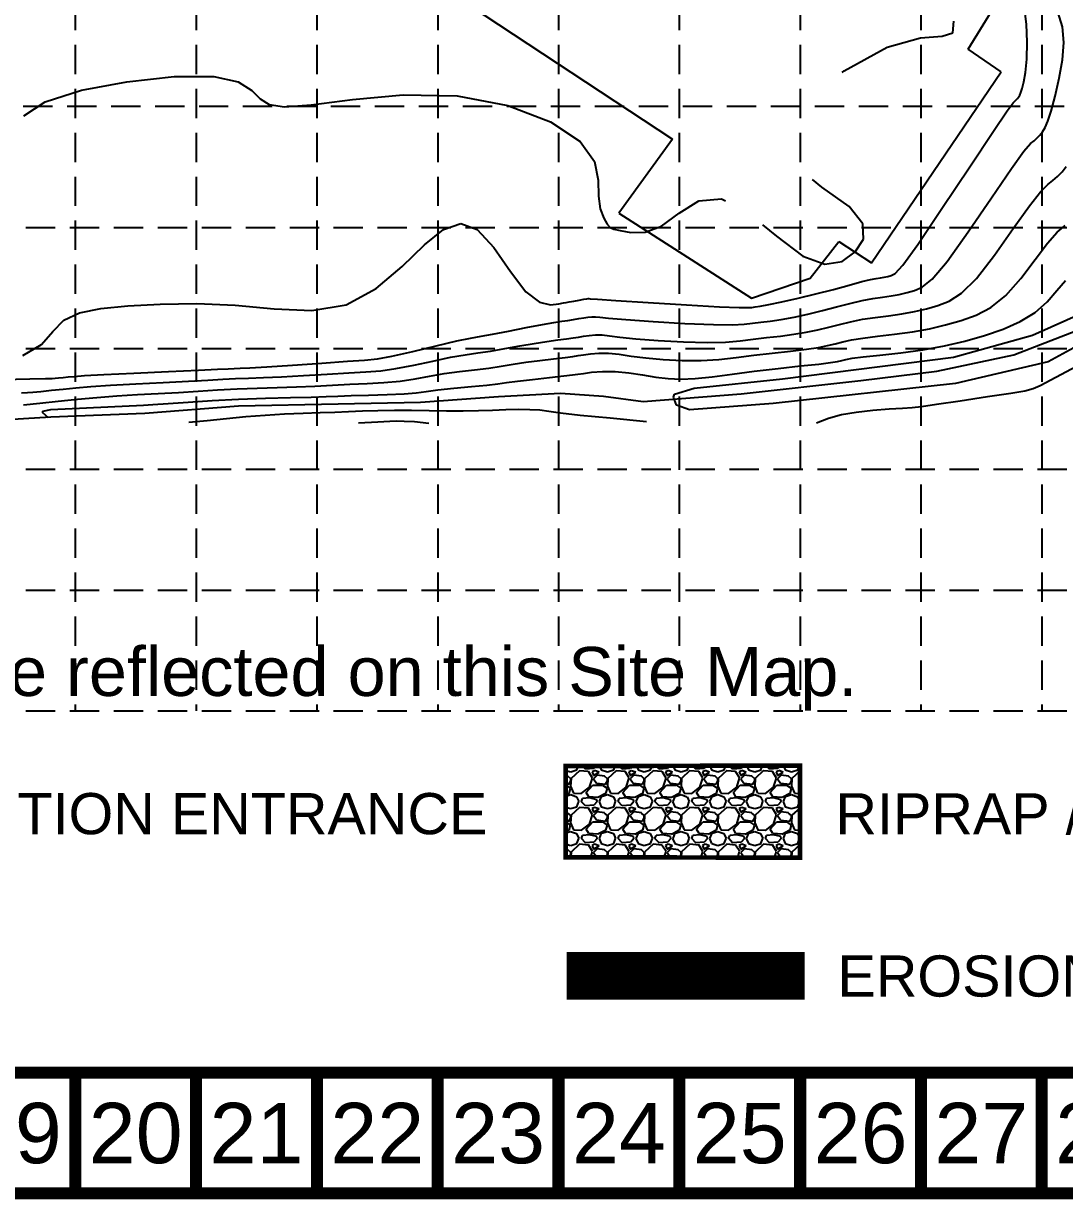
# Model space of a CAD drawing. Extents: x 3769 to 7071, y 3587 to 5652.
# Drawn here: x 4780 to 5224, y 3587 to 4089 of the extents above; entities that cross this region are included whole.
import ezdxf
from ezdxf.enums import TextEntityAlignment as Align

# ---------------------------------------------------------------- set-up
doc = ezdxf.new("R2010")
doc.units = 0
doc.header["$LTSCALE"] = 100
doc.header["$MEASUREMENT"] = 0
doc.linetypes.add('ACAD_ISO02W100', pattern=[15, 12, -3])
doc.linetypes.add('HIDDEN', pattern=[0.375, 0.25, -0.125])
for name, color, linetype in [('BASE', 7, 'CONTINUOUS'), ('EC', 43, 'CONTINUOUS'), ('GRID', 254, 'HIDDEN'), ('LEGEND', 7, 'CONTINUOUS'), ('P-PARKLT', 7, 'CONTINUOUS'), ('PC', 43, 'CONTINUOUS')]:
    doc.layers.add(name, color=color, linetype=linetype)
doc.styles.add("L200'", font='ARIAL.TTF', dxfattribs={"height": 0.001969})
doc.styles.get("Standard").update_dxf_attribs({"font": 'ARIAL.TTF'})

msp = doc.modelspace()

# ---------------------------------------------------------------- hatches: boundary and pattern name
at = {"layer": 'LEGEND', "linetype": 'ACAD_ISO02W100'}
h = msp.add_hatch(dxfattribs=at)
h.set_pattern_fill('GRAVEL', color=240, scale=15.693183, style=0)
h.set_pattern_definition([(228.0128, (3894.399, 2940.6399), (-125.5454363, -141.2386681), [2.1113, -209.01889]), (184.9697, (3892.98656, 2939.0706), (188.3182125, 15.69304658), [3.62305, -358.68221]), (132.5104, (3889.3771, 2938.7567), (156.93168434, -172.6251491), [2.55466, -252.91184]), (267.2737, (3883.2568, 2934.8334), (15.6931205, 313.86366463), [3.2993, -326.63097]), (292.8337, (3883.09986, 2931.5379), (-78.46607045, 188.3181397), [3.23523, -320.28803]), (357.2737, (3884.3553, 2928.55616), (-313.86366463, 15.6931205), [3.2993, -326.63097]), (37.6942, (3887.6509, 2928.39923), (-204.01149428, -156.93167943), [4.36316, -431.95249]), (72.2553, (3891.1034, 2931.0671), (109.8524499, 345.24996686), [4.11927, -407.80809]), (121.4296, (3892.3588, 2934.9904), (-125.54559322, 204.0113011), [3.31048, -327.73758]), (175.2364, (3890.6326, 2937.8151), (172.6250279, -15.6930501), [3.77942, -185.19153]), (222.3974, (3886.8662, 2938.129), (-188.31831136, -172.62488874), [4.88761, -483.8738]), (138.8141, (3898.793, 2934.6765), (-109.8523272, 94.1590558), [1.6682, -165.15261]), (171.4692, (3897.5376, 2935.775), (204.0113521, -31.38649013), [3.17374, -314.20124]), (225, (3894.399, 2936.246), (-2e-15, -15.69319), [2.21935, -19.97416]), (203.1986, (3893.3004, 2938.129), (78.4659108, 31.3863868), [1.19516, -118.32056]), (291.8014, (3892.202, 2937.6582), (-15.6931816, 47.079553), [1.6902, -82.82018]), (30.9638, (3892.8296, 2936.089), (47.079518, 31.386405), [2.7452, -88.761]), (161.5651, (3895.1836, 2937.5013), (31.386373, -15.693158), [1.98505, -47.64116]), (16.3895, (3883.0999, 2937.6582), (156.9318645, 47.0794346), [2.78083, -275.30308]), (70.3462, (3885.7677, 2938.4429), (-62.7726574, -172.6250465), [2.33296, -230.96298]), (293.1986, (3895.1836, 2940.64), (-31.3863868, 78.4659108), [2.3903, -117.12541]), (343.6105, (3896.1252, 2938.4429), (-156.9318645, 47.0794346), [2.78083, -275.30308]), (339.444, (3883.0999, 2927.9284), (-78.465944, 31.3863032), [2.68165, -131.40097]), (294.7751, (3885.6108, 2926.9868), (-78.4657924, 172.6250667), [2.24692, -222.44527]), (66.8014, (3895.3405, 2924.9467), (31.3863868, 78.4659108), [2.3903, -117.12541]), (17.354, (3896.2821, 2927.1438), (-204.0114107, -62.7726457), [2.63066, -260.43503]), (69.444, (3887.6509, 2924.9467), (-31.3863032, -78.465944), [1.34083, -132.7418]), (101.3099, (3894.399, 2924.9467), (-15.693146, 62.772744), [0.8002, -79.21964]), (165.9638, (3894.242, 2925.7314), (47.079558, -15.693153), [3.23523, -61.46941]), (186.009, (3891.1034, 2926.51605), (156.9318261, 15.6931723), [2.99818, -296.81965]), (303.6901, (3892.8296, 2934.6765), (-15.693204, 31.386359), [2.2633, -54.31927]), (353.1572, (3894.0851, 2932.7933), (266.78410104, -31.3864915), [3.95145, -391.19281]), (60.9454, (3898.0084, 2932.3225), (-62.7727324, -109.852287), [1.6157, -159.9555]), (90, (3898.793, 2933.735), (-15.69318, 15.69318), [0.94159, -14.7516]), (120.2564, (3890.7895, 2926.9868), (62.7726518, -109.8523195), [2.18016, -215.8365]), (48.0128, (3889.691, 2928.87), (125.5454363, 141.23866805), [4.2226, -206.90759]), (0, (3892.516, 2932.009), (15.69318, 15.69318), [4.08023, -11.61296]), (325.3048, (3896.596, 2932.0087), (-156.9317399, 109.8524161), [2.48131, -245.6497]), (254.0546, (3898.636, 2930.5963), (-15.6931813, -62.772734), [2.28496, -111.96314]), (207.646, (3898.0084, 2928.3992), (-298.1704112, -156.93195104), [3.7203, -368.31075]), (175.4261, (3894.7128, 2926.673), (-204.01138776, 15.69310141), [3.93583, -389.6472])])
h.paths.add_polyline_path([(5011.02, 3733.19), (5110.89, 3733.01), (5110.89, 3772.24), (5011.02, 3772.09)])

# ---------------------------------------------------------------- linework, layer by layer
at = {"layer": 'BASE', "const_width": 5.15}
for points in [[(3771.93, 3589.72), (7067.93, 3589.72), (7067.93, 5649.72), (3771.93, 5649.72)], [(3823.43, 3641.22), (7016.43, 3641.22), (7016.43, 5598.22), (3823.43, 5598.22)]]:
    msp.add_lwpolyline(points, close=True, dxfattribs=at)
for points in [[(4801.93, 3589.72), (4801.93, 3641.22)], [(4853.43, 3589.72), (4853.43, 3641.22)], [(4904.93, 3589.72), (4904.93, 3641.22)], [(4956.43, 3589.72), (4956.43, 3641.22)], [(5007.93, 3589.72), (5007.93, 3641.22)], [(5059.43, 3589.72), (5059.43, 3641.22)], [(5110.93, 3589.72), (5110.93, 3641.22)], [(5162.43, 3589.72), (5162.43, 3641.22)], [(5213.93, 3589.72), (5213.93, 3641.22)]]:
    msp.add_lwpolyline(points, dxfattribs=at)
at = {"layer": 'EC', "color": 44}
for p, q in [((5207.41, 4088.18, 712), (5206.52, 4094.91, 712)), ((5176.02, 4084.55, 714), (5176.45, 4089.5, 714)), ((5207.73, 4080.52, 712), (5207.41, 4088.18, 712)), ((5148.03, 4078.43, 714), (5162.21, 4082.46, 714)), ((5162.21, 4082.46, 714), (5171.44, 4083.18, 714)), ((5171.44, 4083.18, 714), (5176.02, 4084.55, 714)), ((5129.73, 4068.36, 714), (5148.03, 4078.43, 714)), ((5207.58, 4073.32, 712), (5207.73, 4080.52, 712)), ((5207.06, 4067.7, 712), (5207.58, 4073.32, 712)), ((5128.84, 4067.63, 714), (5129.73, 4068.36, 714)), ((5206.35, 4063.65, 712), (5207.06, 4067.7, 712)), ((4804.57, 4060.05, 714), (4823.98, 4063.71, 714)), ((4823.98, 4063.71, 714), (4844.13, 4065.87, 714)), ((4844.13, 4065.87, 714), (4860.94, 4065.93, 714)), ((4860.94, 4065.93, 714), (4871.44, 4063.63, 714)), ((4871.44, 4063.63, 714), (4877.15, 4059.99, 714)), ((5205.62, 4060.86, 712), (5206.35, 4063.65, 712)), ((4789.13, 4055.1, 714), (4804.57, 4060.05, 714)), ((4877.15, 4059.99, 714), (4880.68, 4056.37, 714)), ((4880.68, 4056.37, 714), (4884.6, 4053.94, 714)), ((4920.08, 4056.06, 714), (4941.77, 4058.05, 714)), ((4941.77, 4058.05, 714), (4964.77, 4057.74, 714)), ((4964.77, 4057.74, 714), (4986.36, 4053.63, 714)), ((5203.07, 4056, 712), (5203.58, 4056.53, 712)), ((5203.58, 4056.53, 712), (5204.06, 4057.14, 712)), ((5204.06, 4057.14, 712), (5204.52, 4057.9, 712)), ((5204.52, 4057.9, 712), (5205.02, 4059.04, 712)), ((5205.02, 4059.04, 712), (5205.62, 4060.86, 712)), ((4779.95, 4049.19, 714), (4789.13, 4055.1, 714)), ((4884.6, 4053.94, 714), (4891.16, 4053.04, 714)), ((4891.16, 4053.04, 714), (4902.53, 4053.82, 714)), ((4902.53, 4053.82, 714), (4920.08, 4056.06, 714)), ((4986.36, 4053.63, 714), (5004.47, 4046.61, 714)), ((5193.33, 4042.66, 712), (5199.21, 4051.3, 712)), ((5199.21, 4051.3, 712), (5201.72, 4054.71, 712)), ((5201.72, 4054.71, 712), (5202.55, 4055.54, 712)), ((5202.55, 4055.54, 712), (5203.07, 4056, 712)), ((5004.47, 4046.61, 714), (5017.13, 4038.19, 714)), ((5183.24, 4027.45, 712), (5193.33, 4042.66, 712)), ((5017.13, 4038.19, 714), (5023.24, 4029.69, 714)), ((5023.24, 4029.69, 714), (5024.87, 4021.75, 714)), ((5222.57, 4025.28, 708), (5224.38, 4027.59, 708)), ((5024.87, 4021.75, 714), (5024.92, 4014.88, 714)), ((5120.19, 4018.72, 714), (5116.17, 4022.04, 714)), ((5216.5, 4019.86, 708), (5218.69, 4021.58, 708)), ((5218.69, 4021.58, 708), (5220.67, 4023.29, 708)), ((5220.67, 4023.29, 708), (5222.57, 4025.28, 708)), ((5131.89, 4010.55, 714), (5120.19, 4018.72, 714)), ((5213.44, 4016.8, 708), (5216.5, 4019.86, 708)), ((5024.92, 4014.88, 714), (5025.71, 4009.47, 714)), ((5059.3, 4007.68, 714), (5067.68, 4012.94, 714)), ((5067.68, 4012.94, 714), (5077.45, 4013.8, 714)), ((5077.45, 4013.8, 714), (5079.18, 4012.86, 714)), ((5025.71, 4009.47, 714), (5027.19, 4005.52, 714)), ((5051.79, 4002.16, 714), (5059.3, 4007.68, 714)), ((5137.67, 4003.18, 714), (5131.89, 4010.55, 714)), ((4958.94, 4000.75, 712), (4966.26, 4003.28, 712)), ((4966.26, 4003.28, 712), (4973.29, 4000.76, 712)), ((5027.19, 4005.52, 714), (5028.73, 4002.94, 714)), ((5028.73, 4002.94, 714), (5029.95, 4001.55, 714)), ((5029.95, 4001.55, 714), (5031.48, 4000.85, 714)), ((5044.82, 3999.59, 714), (5051.79, 4002.16, 714)), ((5094.86, 4002.71, 714), (5100.83, 3997.82, 714)), ((5137.88, 3996.63, 714), (5137.67, 4003.18, 714)), ((4950.78, 3994.2, 712), (4958.94, 4000.75, 712)), ((4973.29, 4000.76, 712), (4980.4, 3992.95, 712)), ((5031.48, 4000.85, 714), (5034.2, 4000.23, 714)), ((5034.2, 4000.23, 714), (5038.76, 3999.43, 714)), ((5038.76, 3999.43, 714), (5044.82, 3999.59, 714)), ((5100.83, 3997.82, 714), (5112.07, 3989.32, 714)), ((5134.42, 3991.12, 714), (5137.88, 3996.63, 714)), ((4941.31, 3984.95, 712), (4950.78, 3994.2, 712)), ((4980.4, 3992.95, 712), (4987.4, 3982.82, 712)), ((5128.88, 3987.08, 714), (5134.42, 3991.12, 714)), ((5112.07, 3989.32, 714), (5121.46, 3985.92, 714)), ((5121.46, 3985.92, 714), (5128.88, 3987.08, 714)), ((4930.26, 3975.49, 712), (4941.31, 3984.95, 712)), ((5125.08, 3975.17, 712), (5131.78, 3977.01, 712)), ((5131.78, 3977.01, 712), (5137.18, 3978.46, 712)), ((4803.72, 3965.23, 712), (4812.79, 3967.05, 712)), ((4812.79, 3967.05, 712), (4824.32, 3968.12, 712)), ((4824.32, 3968.12, 712), (4838.17, 3968.89, 712)), ((4792.41, 3957.14, 712), (4797.08, 3962.02, 712)), ((4797.08, 3962.02, 712), (4803.72, 3965.23, 712)), ((4787.47, 3951.64, 712), (4792.41, 3957.14, 712)), ((4779.54, 3946.93, 712), (4787.47, 3951.64, 712))]:
    msp.add_line(p, q, dxfattribs=at)
at = {"layer": 'EC'}
for p, q in [((5171.38, 4009.59, 712), (5183.24, 4027.45, 712)), ((5208.69, 4010.82, 708), (5213.44, 4016.8, 708)), ((5161.03, 3994.31, 712), (5171.38, 4009.59, 712)), ((5201.79, 4001.07, 708), (5208.69, 4010.82, 708)), ((5220.56, 3999.55, 706), (5223.89, 4002.43, 706)), ((5154.64, 3985.54, 712), (5161.03, 3994.31, 712)), ((4987.4, 3982.82, 712), (4993.98, 3974.12, 712)), ((5148.3, 3980.68, 712), (5149.75, 3981.1, 712)), ((5149.75, 3981.1, 712), (5151.42, 3982, 712)), ((5151.42, 3982, 712), (5154.64, 3985.54, 712)), ((5137.18, 3978.46, 712), (5140.92, 3979.32, 712)), ((5140.92, 3979.32, 712), (5143.39, 3979.76, 712)), ((5143.39, 3979.76, 712), (5145.18, 3980.03, 712)), ((5145.18, 3980.03, 712), (5146.78, 3980.32, 712)), ((5146.78, 3980.32, 712), (5148.3, 3980.68, 712)), ((4917.41, 3968.59, 712), (4930.26, 3975.49, 712)), ((4993.98, 3974.12, 712), (4999.81, 3969.68, 712)), ((5016.8, 3970.59, 712), (5018.77, 3970.94, 712)), ((5018.77, 3970.94, 712), (5019.96, 3971.15, 712)), ((5019.96, 3971.15, 712), (5020.54, 3971.23, 712)), ((5020.54, 3971.23, 712), (5020.81, 3971.24, 712)), ((5020.81, 3971.24, 712), (5021.44, 3971.19, 712)), ((5021.44, 3971.19, 712), (5024.48, 3970.98, 712)), ((5024.48, 3970.98, 712), (5032.3, 3970.47, 712)), ((5103.13, 3969.85, 712), (5110.09, 3971.39, 712)), ((5110.09, 3971.39, 712), (5117.65, 3973.21, 712)), ((5117.65, 3973.21, 712), (5125.08, 3975.17, 712)), ((4838.17, 3968.89, 712), (4853.71, 3969.14, 712)), ((4853.71, 3969.14, 712), (4870.15, 3968.46, 712)), ((4870.15, 3968.46, 712), (4886.73, 3966.88, 712)), ((4886.73, 3966.88, 712), (4902.72, 3966.18, 712)), ((4902.72, 3966.18, 712), (4917.41, 3968.59, 712)), ((4999.81, 3969.68, 712), (5004.58, 3968.59, 712)), ((5004.58, 3968.59, 712), (5008.02, 3968.99, 712)), ((5008.02, 3968.99, 712), (5010.02, 3969.39, 712)), ((5010.02, 3969.39, 712), (5011.24, 3969.61, 712)), ((5011.24, 3969.61, 712), (5012.54, 3969.84, 712)), ((5012.54, 3969.84, 712), (5014.52, 3970.19, 712)), ((5014.52, 3970.19, 712), (5016.8, 3970.59, 712)), ((5032.3, 3970.47, 712), (5046.13, 3969.59, 712)), ((5046.13, 3969.59, 712), (5062.44, 3968.59, 712)), ((5062.44, 3968.59, 712), (5076.55, 3967.79, 712)), ((5076.55, 3967.79, 712), (5084.92, 3967.42, 712)), ((5084.92, 3967.42, 712), (5088.73, 3967.38, 712)), ((5088.73, 3967.38, 712), (5090.3, 3967.51, 712)), ((5090.3, 3967.51, 712), (5091.71, 3967.69, 712)), ((5091.71, 3967.69, 712), (5093.9, 3968.03, 712)), ((5093.9, 3968.03, 712), (5097.56, 3968.71, 712)), ((5097.56, 3968.71, 712), (5103.13, 3969.85, 712)), ((5132.44, 3961.4, 708), (5137.46, 3962.42, 708)), ((5023.63, 3955.73, 708), (5026.47, 3955.73, 708))]:
    msp.add_line(p, q, dxfattribs=at)
at = {"layer": 'EC', "color": 5}
for p, q in [((5193.78, 3989.75, 708), (5201.79, 4001.07, 708)), ((5216.37, 3994.89, 706), (5220.56, 3999.55, 706)), ((5211.06, 3987.88, 706), (5216.37, 3994.89, 706)), ((5186.06, 3979.82, 708), (5193.78, 3989.75, 708)), ((5204.97, 3979.84, 706), (5211.06, 3987.88, 706)), ((5179.72, 3973.51, 708), (5186.06, 3979.82, 708)), ((5198.58, 3972.58, 706), (5204.97, 3979.84, 706)), ((5220.33, 3974.69, 704), (5224.04, 3978.97, 704)), ((5174.45, 3970.13, 708), (5179.72, 3973.51, 708)), ((5192.25, 3967.49, 706), (5198.58, 3972.58, 706)), ((5216.17, 3969.92, 704), (5220.33, 3974.69, 704)), ((5159.62, 3965.69, 708), (5164.73, 3966.91, 708)), ((5164.73, 3966.91, 708), (5169.63, 3968.32, 708)), ((5169.63, 3968.32, 708), (5174.45, 3970.13, 708)), ((5185.96, 3964.2, 706), (5192.25, 3967.49, 706)), ((5211.1, 3965.34, 704), (5216.17, 3969.92, 704)), ((5127.74, 3960.23, 708), (5132.44, 3961.4, 708)), ((5137.46, 3962.42, 708), (5142.91, 3963.22, 708)), ((5142.91, 3963.22, 708), (5148.59, 3963.92, 708)), ((5148.59, 3963.92, 708), (5154.23, 3964.7, 708)), ((5154.23, 3964.7, 708), (5159.62, 3965.69, 708)), ((5172.95, 3960.02, 706), (5179.57, 3961.93, 706)), ((5179.57, 3961.93, 706), (5185.96, 3964.2, 706)), ((5197.48, 3958.27, 704), (5204.79, 3961.47, 704)), ((5204.79, 3961.47, 704), (5211.1, 3965.34, 704)), ((5209.99, 3955.61, 702), (5232.62, 3965.8, 702)), ((5249.51, 3962.2, 702), (5216.66, 3944.25, 702)), ((5102.51, 3955.27, 708), (5108.23, 3956.03, 708)), ((5108.23, 3956.03, 708), (5113.52, 3956.91, 708)), ((5113.52, 3956.91, 708), (5118.45, 3957.92, 708)), ((5118.45, 3957.92, 708), (5123.14, 3959.03, 708)), ((5123.14, 3959.03, 708), (5127.74, 3960.23, 708)), ((5143.89, 3955.17, 706), (5151.19, 3956, 706)), ((5151.19, 3956, 706), (5158.76, 3957.04, 706)), ((5158.76, 3957.04, 706), (5166.04, 3958.38, 706)), ((5166.04, 3958.38, 706), (5172.95, 3960.02, 706)), ((5189.51, 3955.54, 704), (5197.48, 3958.27, 704)), ((5202.04, 3947.3, 702.72), (5231.01, 3958.48, 702.72)), ((5202.04, 3947.3, 702.72), (5231.01, 3958.48, 702.72)), ((4985.04, 3949.89, 708), (4991.38, 3951.06, 708)), ((4991.38, 3951.06, 708), (4997.5, 3952.16, 708)), ((4997.5, 3952.16, 708), (5002.96, 3952.99, 708)), ((5002.96, 3952.99, 708), (5007.6, 3953.6, 708)), ((5007.6, 3953.6, 708), (5011.35, 3954.06, 708)), ((5011.35, 3954.06, 708), (5014.2, 3954.45, 708)), ((5014.2, 3954.45, 708), (5016.49, 3954.81, 708)), ((5016.49, 3954.81, 708), (5018.65, 3955.15, 708)), ((5018.65, 3955.15, 708), (5021.01, 3955.49, 708)), ((5021.01, 3955.49, 708), (5023.63, 3955.73, 708)), ((5026.47, 3955.73, 708), (5029.67, 3955.41, 708)), ((5029.67, 3955.41, 708), (5034.12, 3954.83, 708)), ((5034.12, 3954.83, 708), (5040.85, 3954.11, 708)), ((5040.85, 3954.11, 708), (5050.4, 3953.35, 708)), ((5050.4, 3953.35, 708), (5061.24, 3952.74, 708)), ((5061.24, 3952.74, 708), (5071.34, 3952.48, 708)), ((5071.34, 3952.48, 708), (5079.18, 3952.68, 708)), ((5079.18, 3952.68, 708), (5085.33, 3953.22, 708)), ((5085.33, 3953.22, 708), (5090.85, 3953.9, 708)), ((5090.85, 3953.9, 708), (5096.61, 3954.58, 708)), ((5096.61, 3954.58, 708), (5102.51, 3955.27, 708)), ((5118.72, 3950.44, 706), (5122.63, 3951.18, 706)), ((5122.63, 3951.18, 706), (5125.88, 3951.94, 706)), ((5125.88, 3951.94, 706), (5129.07, 3952.76, 706)), ((5129.07, 3952.76, 706), (5132.78, 3953.59, 706)), ((5132.78, 3953.59, 706), (5137.59, 3954.4, 706)), ((5137.59, 3954.4, 706), (5143.89, 3955.17, 706)), ((5163.29, 3949.37, 704), (5172.46, 3951.06, 704)), ((5172.46, 3951.06, 704), (5181.17, 3953.13, 704)), ((5176.37, 3946.28, 702), (5209.99, 3955.61, 702)), ((5181.17, 3953.13, 704), (5189.51, 3955.54, 704)), ((5249.82, 3953.59, 704), (5213.26, 3934.07, 704)), ((4954.34, 3944.63, 708), (4961.85, 3946.22, 708)), ((4961.85, 3946.22, 708), (4968.08, 3947.3, 708)), ((4968.08, 3947.3, 708), (4973.53, 3948.06, 708)), ((4973.53, 3948.06, 708), (4978.99, 3948.84, 708)), ((4978.99, 3948.84, 708), (4985.04, 3949.89, 708)), ((5005.85, 3945.6, 706), (5010.76, 3946.17, 706)), ((5010.76, 3946.17, 706), (5014.05, 3946.58, 706)), ((5014.05, 3946.58, 706), (5016.34, 3946.91, 706)), ((5016.34, 3946.91, 706), (5018.58, 3947.26, 706)), ((5018.58, 3947.26, 706), (5021.54, 3947.67, 706)), ((5021.54, 3947.67, 706), (5025.18, 3947.98, 706)), ((5025.18, 3947.98, 706), (5029.3, 3947.97, 706)), ((5029.3, 3947.97, 706), (5033.79, 3947.52, 706)), ((5033.79, 3947.52, 706), (5038.94, 3946.76, 706)), ((5038.94, 3946.76, 706), (5045.12, 3945.93, 706)), ((5045.12, 3945.93, 706), (5052.53, 3945.23, 706)), ((5076.32, 3945.31, 706), (5083.62, 3946.13, 706)), ((5083.62, 3946.13, 706), (5091.12, 3947.09, 706)), ((5091.12, 3947.09, 706), (5099.06, 3948.02, 706)), ((5099.06, 3948.02, 706), (5106.82, 3948.89, 706)), ((5103.34, 3936.97, 702), (5176.37, 3946.28, 702)), ((5106.82, 3948.89, 706), (5113.57, 3949.69, 706)), ((5113.57, 3949.69, 706), (5118.72, 3950.44, 706)), ((5130.4, 3945.29, 704), (5133.11, 3945.79, 704)), ((5133.11, 3945.79, 704), (5137.73, 3946.38, 704)), ((5137.73, 3946.38, 704), (5144.89, 3947.12, 704)), ((5144.89, 3947.12, 704), (5153.79, 3948.08, 704)), ((5153.79, 3948.08, 704), (5163.29, 3949.37, 704)), ((5169.2, 3940.25, 702.72), (5202.04, 3947.3, 702.72)), ((5169.2, 3940.25, 702.72), (5202.04, 3947.3, 702.72)), ((4932.12, 3940.48, 708), (4938.65, 3941.37, 708)), ((4938.65, 3941.37, 708), (4946.27, 3942.86, 708)), ((4946.27, 3942.86, 708), (4954.34, 3944.63, 708)), ((4965.69, 3940.17, 706), (4972.15, 3940.9, 706)), ((4972.15, 3940.9, 706), (4978.18, 3941.61, 706)), ((4978.18, 3941.61, 706), (4983.52, 3942.39, 706)), ((4983.52, 3942.39, 706), (4988.59, 3943.24, 706)), ((4988.59, 3943.24, 706), (4993.96, 3944.09, 706)), ((4993.96, 3944.09, 706), (4999.94, 3944.89, 706)), ((4999.94, 3944.89, 706), (5005.85, 3945.6, 706)), ((5052.53, 3945.23, 706), (5060.64, 3944.82, 706)), ((5060.64, 3944.82, 706), (5068.74, 3944.82, 706)), ((5068.74, 3944.82, 706), (5076.32, 3945.31, 706)), ((5091.4, 3940.29, 704), (5101.51, 3941.47, 704)), ((5101.51, 3941.47, 704), (5111.12, 3942.51, 704)), ((5111.12, 3942.51, 704), (5118.9, 3943.35, 704)), ((5118.9, 3943.35, 704), (5123.91, 3943.97, 704)), ((5123.91, 3943.97, 704), (5126.81, 3944.44, 704)), ((5126.81, 3944.44, 704), (5128.63, 3944.85, 704)), ((5128.63, 3944.85, 704), (5130.4, 3945.29, 704)), ((5216.66, 3944.25, 702), (5177.09, 3935.02, 702)), ((4839.44, 3935.44, 708), (4850.18, 3935.97, 708)), ((4850.18, 3935.97, 708), (4858.46, 3936.44, 708)), ((4858.46, 3936.44, 708), (4864.81, 3936.82, 708)), ((4864.81, 3936.82, 708), (4870.28, 3937.11, 708)), ((4870.28, 3937.11, 708), (4875.82, 3937.32, 708)), ((4875.82, 3937.32, 708), (4882.14, 3937.54, 708)), ((4882.14, 3937.54, 708), (4889.87, 3937.89, 708)), ((4889.87, 3937.89, 708), (4899.29, 3938.44, 708)), ((4899.29, 3938.44, 708), (4909.31, 3939.07, 708)), ((4909.31, 3939.07, 708), (4918.48, 3939.62, 708)), ((4918.48, 3939.62, 708), (4925.82, 3940.01, 708)), ((4925.82, 3940.01, 708), (4932.12, 3940.48, 708)), ((4933.53, 3935.4, 706), (4940.37, 3936.01, 706)), ((4940.37, 3936.01, 706), (4946.76, 3936.99, 706)), ((4946.76, 3936.99, 706), (4952.93, 3938.16, 706)), ((4952.93, 3938.16, 706), (4959.18, 3939.28, 706)), ((4959.18, 3939.28, 706), (4965.69, 3940.17, 706)), ((4985.81, 3935.42, 704), (4990.42, 3936.03, 704)), ((4990.42, 3936.03, 704), (4996.91, 3936.8, 704)), ((4996.91, 3936.8, 704), (5004.09, 3937.61, 704)), ((5004.09, 3937.61, 704), (5010.16, 3938.28, 704)), ((5010.16, 3938.28, 704), (5013.89, 3938.72, 704)), ((5013.89, 3938.72, 704), (5016.18, 3939.02, 704)), ((5016.18, 3939.02, 704), (5018.52, 3939.36, 704)), ((5018.52, 3939.36, 704), (5022.06, 3939.84, 704)), ((5022.06, 3939.84, 704), (5026.72, 3940.22, 704)), ((5026.72, 3940.22, 704), (5032.13, 3940.21, 704)), ((5032.13, 3940.21, 704), (5037.91, 3939.62, 704)), ((5037.91, 3939.62, 704), (5043.76, 3938.68, 704)), ((5043.76, 3938.68, 704), (5049.39, 3937.75, 704)), ((5049.39, 3937.75, 704), (5054.66, 3937.11, 704)), ((5054.66, 3937.11, 704), (5060.04, 3936.9, 704)), ((5060.04, 3936.9, 704), (5066.14, 3937.17, 704)), ((5065.7, 3932.99, 702), (5103.34, 3936.97, 702)), ((5066.14, 3937.17, 704), (5073.45, 3937.94, 704)), ((5073.45, 3937.94, 704), (5081.92, 3939.05, 704)), ((5081.92, 3939.05, 704), (5091.4, 3940.29, 704)), ((5085.82, 3930.66, 702.72), (5136.79, 3936.38, 702.72)), ((5085.82, 3930.66, 702.72), (5136.79, 3936.38, 702.72)), ((5136.79, 3936.38, 702.72), (5169.2, 3940.25, 702.72)), ((5136.79, 3936.38, 702.72), (5169.2, 3940.25, 702.72)), ((4778.95, 3931.06, 708), (4781.57, 3931.14, 708)), ((4781.57, 3931.14, 708), (4783.89, 3931.32, 708)), ((4783.89, 3931.32, 708), (4787.32, 3931.67, 708)), ((4787.32, 3931.67, 708), (4791.76, 3932.15, 708)), ((4791.76, 3932.15, 708), (4796.77, 3932.68, 708)), ((4796.77, 3932.68, 708), (4802.12, 3933.21, 708)), ((4802.12, 3933.21, 708), (4808.52, 3933.74, 708)), ((4808.52, 3933.74, 708), (4816.89, 3934.29, 708)), ((4816.89, 3934.29, 708), (4827.69, 3934.86, 708)), ((4827.69, 3934.86, 708), (4839.44, 3935.44, 708)), ((4828.46, 3930.28, 706), (4837.24, 3930.76, 706)), ((4837.24, 3930.76, 706), (4845.89, 3931.24, 706)), ((4845.89, 3931.24, 706), (4854.29, 3931.77, 706)), ((4854.29, 3931.77, 706), (4862.58, 3932.3, 706)), ((4862.58, 3932.3, 706), (4870.92, 3932.74, 706)), ((4870.92, 3932.74, 706), (4879.42, 3933.06, 706)), ((4879.42, 3933.06, 706), (4887.93, 3933.3, 706)), ((4887.93, 3933.3, 706), (4896.2, 3933.58, 706)), ((4896.2, 3933.58, 706), (4904.06, 3933.96, 706)), ((4904.06, 3933.96, 706), (4911.61, 3934.38, 706)), ((4911.61, 3934.38, 706), (4919, 3934.75, 706)), ((4919, 3934.75, 706), (4926.35, 3935.05, 706)), ((4926.35, 3935.05, 706), (4933.53, 3935.4, 706)), ((4942.08, 3930.66, 704), (4947.25, 3931.11, 704)), ((4947.25, 3931.11, 704), (4951.53, 3931.68, 704)), ((4951.53, 3931.68, 704), (4956.51, 3932.33, 704)), ((4956.51, 3932.33, 704), (4963.29, 3933.03, 704)), ((4963.29, 3933.03, 704), (4970.77, 3933.74, 704)), ((4970.77, 3933.74, 704), (4977.37, 3934.37, 704)), ((4977.37, 3934.37, 704), (4982.01, 3934.9, 704)), ((4982.01, 3934.9, 704), (4985.81, 3935.42, 704)), ((4982.35, 3929.5, 702.72), (5008.78, 3930.9, 702.72)), ((4982.35, 3929.5, 702.72), (5008.78, 3930.9, 702.72)), ((5008.78, 3930.9, 702.72), (5027.15, 3929.7, 702.72)), ((5008.78, 3930.9, 702.72), (5027.15, 3929.7, 702.72)), ((5057.41, 3930.49, 702), (5065.7, 3932.99, 702)), ((5177.09, 3935.02, 702), (5099.49, 3926.45, 702)), ((5200.7, 3930.83, 704), (5190.74, 3929.32, 704)), ((5206.73, 3931.81, 704), (5200.7, 3930.83, 704)), ((5210.27, 3932.73, 704), (5206.73, 3931.81, 704)), ((5213.26, 3934.07, 704), (5210.27, 3932.73, 704)), ((4779.81, 3925.91, 706), (4786.79, 3926.66, 706)), ((4786.79, 3926.66, 706), (4794.66, 3927.5, 706)), ((4791.52, 3923.89, 704), (4831.01, 3925.82, 704)), ((4794.66, 3927.5, 706), (4802.83, 3928.32, 706)), ((4802.83, 3928.32, 706), (4811.17, 3929.08, 706)), ((4811.17, 3929.08, 706), (4819.72, 3929.74, 706)), ((4819.72, 3929.74, 706), (4828.46, 3930.28, 706)), ((4831.01, 3925.82, 704), (4835.04, 3926.08, 704)), ((4835.04, 3926.08, 704), (4841.59, 3926.51, 704)), ((4841.59, 3926.51, 704), (4850.12, 3927.1, 704)), ((4850.12, 3927.1, 704), (4860.34, 3927.77, 704)), ((4860.34, 3927.77, 704), (4871.56, 3928.37, 704)), ((4871.45, 3925.55, 702.72), (4914.04, 3926.37, 702.72)), ((4871.45, 3925.55, 702.72), (4914.04, 3926.37, 702.72)), ((4871.56, 3928.37, 704), (4883.02, 3928.79, 704)), ((4883.02, 3928.79, 704), (4893.71, 3929.07, 704)), ((4893.71, 3929.07, 704), (4902.52, 3929.27, 704)), ((4902.52, 3929.27, 704), (4908.82, 3929.47, 704)), ((4908.82, 3929.47, 704), (4913.9, 3929.68, 704)), ((4913.9, 3929.68, 704), (4919.52, 3929.88, 704)), ((4914.04, 3926.37, 702.72), (4949.13, 3927.02, 702.72)), ((4914.04, 3926.37, 702.72), (4949.13, 3927.02, 702.72)), ((4919.52, 3929.88, 704), (4926.88, 3930.08, 704)), ((4926.88, 3930.08, 704), (4934.93, 3930.32, 704)), ((4934.93, 3930.32, 704), (4942.08, 3930.66, 704)), ((4949.13, 3927.02, 702.72), (4982.35, 3929.5, 702.72)), ((4949.13, 3927.02, 702.72), (4982.35, 3929.5, 702.72)), ((5027.15, 3929.7, 702.72), (5044.06, 3927.42, 702.72)), ((5027.15, 3929.7, 702.72), (5044.06, 3927.42, 702.72)), ((5044.06, 3927.42, 702.72), (5085.82, 3930.66, 702.72)), ((5044.06, 3927.42, 702.72), (5085.82, 3930.66, 702.72)), ((5056.92, 3929.18, 702), (5057.41, 3930.49, 702)), ((5058.24, 3925.85, 702), (5056.92, 3929.18, 702)), ((5063.7, 3923.77, 702), (5058.24, 3925.85, 702)), ((5099.49, 3926.45, 702), (5063.7, 3923.77, 702)), ((5169, 3926.05, 704), (5162.65, 3925.16, 704)), ((5179.11, 3927.56, 704), (5169, 3926.05, 704)), ((5190.74, 3929.32, 704), (5179.11, 3927.56, 704)), ((4760.68, 3919.03, 702.72), (4791.53, 3920.79, 702.72)), ((4760.68, 3919.03, 702.72), (4791.53, 3920.79, 702.72)), ((4788.09, 3922.55, 704), (4788.1, 3923.25, 704)), ((4790.49, 3920.4, 704), (4788.09, 3922.55, 704)), ((4788.1, 3923.25, 704), (4791.52, 3923.89, 704)), ((4791.53, 3920.79, 702.72), (4831.61, 3922.32, 702.72)), ((4791.53, 3920.79, 702.72), (4831.61, 3922.32, 702.72)), ((4831.61, 3922.32, 702.72), (4871.45, 3925.55, 702.72)), ((4831.61, 3922.32, 702.72), (4871.45, 3925.55, 702.72)), ((4874.61, 3920.8, 704), (4866.35, 3920.01, 704)), ((4882.92, 3921.46, 704), (4874.61, 3920.8, 704)), ((4891.18, 3921.92, 704), (4882.92, 3921.46, 704)), ((4899.09, 3922.23, 704), (4891.18, 3921.92, 704)), ((4906.29, 3922.48, 704), (4899.09, 3922.23, 704)), ((4912.6, 3922.73, 704), (4906.29, 3922.48, 704)), ((4918.44, 3923, 704), (4912.6, 3922.73, 704)), ((4924.4, 3923.23, 704), (4918.44, 3923, 704)), ((4930.92, 3923.42, 704), (4924.4, 3923.23, 704)), ((4937.96, 3923.52, 704), (4930.92, 3923.42, 704)), ((4945.33, 3923.5, 704), (4937.96, 3923.52, 704)), ((4952.84, 3923.37, 704), (4945.33, 3923.5, 704)), ((4960.25, 3923.22, 704), (4952.84, 3923.37, 704)), ((4967.31, 3923.18, 704), (4960.25, 3923.22, 704)), ((4973.83, 3923.32, 704), (4967.31, 3923.18, 704)), ((4979.85, 3923.56, 704), (4973.83, 3923.32, 704)), ((4985.49, 3923.8, 704), (4979.85, 3923.56, 704)), ((4990.82, 3923.92, 704), (4985.49, 3923.8, 704)), ((4995.69, 3923.87, 704), (4990.82, 3923.92, 704)), ((4999.94, 3923.62, 704), (4995.69, 3923.87, 704)), ((5003.75, 3923.12, 704), (4999.94, 3923.62, 704)), ((5008.8, 3922.38, 704), (5003.75, 3923.12, 704)), ((5017.11, 3921.41, 704), (5008.8, 3922.38, 704)), ((5029.94, 3920.21, 704), (5017.11, 3921.41, 704)), ((5128.59, 3921.67, 704), (5123.07, 3920.18, 704)), ((5134.8, 3922.72, 704), (5128.59, 3921.67, 704)), ((5141.85, 3923.49, 704), (5134.8, 3922.72, 704)), ((5148.84, 3924.05, 704), (5141.85, 3923.49, 704)), ((5154.63, 3924.42, 704), (5148.84, 3924.05, 704)), ((5158.65, 3924.71, 704), (5154.63, 3924.42, 704)), ((5162.65, 3925.16, 704), (5158.65, 3924.71, 704)), ((4858.2, 3919.18, 704), (4850.3, 3918.43, 704)), ((4866.35, 3920.01, 704), (4858.2, 3919.18, 704)), ((4930.87, 3918.58, 706), (4922.65, 3918.12, 706)), ((4935.96, 3918.84, 706), (4930.87, 3918.58, 706)), ((4939.06, 3918.91, 706), (4935.96, 3918.84, 706)), ((4942.08, 3918.85, 706), (4939.06, 3918.91, 706)), ((4946.57, 3918.65, 706), (4942.08, 3918.85, 706)), ((4952.65, 3918.05, 706), (4946.57, 3918.65, 706)), ((5045.4, 3918.66, 704), (5029.94, 3920.21, 704)), ((5123.07, 3920.18, 704), (5117.84, 3918.1, 704))]:
    msp.add_line(p, q, dxfattribs=at)
at = {"layer": 'GRID', "color": 252, "linetype": 'HIDDEN', "ltscale": 0.5}
for p, q in [((4801.93, 5598.22), (4801.93, 3795.49)), ((4853.43, 5598.22), (4853.43, 3795.49)), ((4904.93, 5598.22), (4904.93, 3795.49)), ((4956.43, 5598.22), (4956.43, 3795.49)), ((5007.93, 5598.22), (5007.93, 3795.49)), ((5059.43, 5598.22), (5059.43, 3795.49)), ((5110.93, 5598.22), (5110.93, 3795.49)), ((5162.43, 5598.22), (5162.43, 3795.49)), ((5213.93, 5598.22), (5213.93, 3795.49)), ((3823.43, 4053.22), (7016.43, 4053.22)), ((3824.58, 4001.49), (7017.58, 4001.49)), ((3824.58, 3949.99), (7017.58, 3949.99)), ((3824.58, 3898.49), (7017.58, 3898.49)), ((3824.58, 3846.99), (7017.58, 3846.99)), ((3824.58, 3795.49), (7017.58, 3795.49))]:
    msp.add_line(p, q, dxfattribs=at)
at = {"layer": 'LEGEND', "color": 240, "const_width": 1.96}
msp.add_lwpolyline([(5010.96, 3733.05), (5110.83, 3732.87), (5110.83, 3772.11), (5010.96, 3771.96)], close=True, dxfattribs=at)
at = {"layer": 'LEGEND', "color": 84, "const_width": 20.39}
msp.add_lwpolyline([(5011.42, 3682.49), (5112.81, 3682.49)], dxfattribs=at)
at = {"layer": 'P-PARKLT', "color": 7}
for p, q in [((4960.5, 4102.61, 714.55), (5056.49, 4039.21, 714.55)), ((4960.5, 4102.61, 714.55), (5056.49, 4039.21, 714.55)), ((5182.5, 4077.62, 714.55), (5197.16, 4101.36, 714.55)), ((5182.5, 4077.62, 714.55), (5197.16, 4101.36, 714.55)), ((5196.68, 4067.89, 714.55), (5182.5, 4077.62, 714.55)), ((5196.68, 4067.89, 714.55), (5182.5, 4077.62, 714.55)), ((5141.36, 3986.49, 714.55), (5196.68, 4067.89, 714.55)), ((5141.36, 3986.49, 714.55), (5196.68, 4067.89, 714.55)), ((5056.49, 4039.21, 714.55), (5033.61, 4007.67, 714.55)), ((5056.49, 4039.21, 714.55), (5033.61, 4007.67, 714.55)), ((5033.61, 4007.67, 714.55), (5090.15, 3971.4, 714.55)), ((5033.61, 4007.67, 714.55), (5090.15, 3971.4, 714.55)), ((5115.2, 3980.01, 714.55), (5127.37, 3995.55, 714.55)), ((5115.2, 3980.01, 714.55), (5127.37, 3995.55, 714.55)), ((5127.37, 3995.55, 714.55), (5141.36, 3986.49, 714.55)), ((5127.37, 3995.55, 714.55), (5141.36, 3986.49, 714.55)), ((5090.15, 3971.4, 714.55), (5115.2, 3980.01, 714.55)), ((5090.15, 3971.4, 714.55), (5115.2, 3980.01, 714.55))]:
    msp.add_line(p, q, dxfattribs=at)
at = {"layer": 'PC', "color": 44}
for p, q in [((5222.77, 4087.14, 710), (5220.76, 4093.5, 710)), ((5223.32, 4080.37, 710), (5222.77, 4087.14, 710)), ((5222.74, 4073.03, 710), (5223.32, 4080.37, 710)), ((5221.39, 4065.15, 710), (5222.74, 4073.03, 710)), ((5219.65, 4057.53, 710), (5221.39, 4065.15, 710)), ((5217.91, 4051.2, 710), (5219.65, 4057.53, 710)), ((5216.49, 4046.88, 710), (5217.91, 4051.2, 710)), ((5215.31, 4044.16, 710), (5216.49, 4046.88, 710)), ((5213.08, 4040.9, 710), (5214.22, 4042.36, 710)), ((5214.22, 4042.36, 710), (5215.31, 4044.16, 710)), ((5206.32, 4034.05, 710), (5209.11, 4037.29, 710)), ((5209.11, 4037.29, 710), (5210.62, 4038.56, 710)), ((5210.62, 4038.56, 710), (5211.87, 4039.64, 710)), ((5211.87, 4039.64, 710), (5213.08, 4040.9, 710)), ((5201.01, 4026.74, 710), (5206.32, 4034.05, 710)), ((5192.51, 4014.26, 710), (5201.01, 4026.74, 710)), ((4814.05, 3938.83, 710), (4826.91, 3939.44, 710)), ((4826.91, 3939.44, 710), (4841.64, 3940.11, 710))]:
    msp.add_line(p, q, dxfattribs=at)
at = {"layer": 'PC', "color": 43}
for p, q in [((5182.58, 3999.67, 710), (5192.51, 4014.26, 710)), ((5173.55, 3987.07, 710), (5182.58, 3999.67, 710)), ((5167.18, 3979.52, 710), (5173.55, 3987.07, 710)), ((5159.69, 3974.71, 710), (5162.93, 3976.07, 710)), ((5162.93, 3976.07, 710), (5167.18, 3979.52, 710)), ((5137.32, 3970.44, 710), (5141.91, 3971.27, 710)), ((5141.91, 3971.27, 710), (5145.99, 3971.84, 710)), ((5145.99, 3971.84, 710), (5149.71, 3972.36, 710)), ((5149.71, 3972.36, 710), (5153.2, 3973.01, 710)), ((5153.2, 3973.01, 710), (5156.52, 3973.79, 710)), ((5156.52, 3973.79, 710), (5159.69, 3974.71, 710)), ((5114.27, 3964.65, 710), (5120.39, 3966.12, 710)), ((5120.39, 3966.12, 710), (5126.41, 3967.7, 710)), ((5126.41, 3967.7, 710), (5132.11, 3969.21, 710)), ((5132.11, 3969.21, 710), (5137.32, 3970.44, 710)), ((5001.04, 3960.22, 710), (5005.98, 3961.08, 710)), ((5005.98, 3961.08, 710), (5009.36, 3961.59, 710)), ((5009.36, 3961.59, 710), (5011.95, 3961.95, 710)), ((5011.95, 3961.95, 710), (5014.36, 3962.32, 710)), ((5014.36, 3962.32, 710), (5016.65, 3962.7, 710)), ((5016.65, 3962.7, 710), (5018.71, 3963.05, 710)), ((5018.71, 3963.05, 710), (5020.49, 3963.32, 710)), ((5020.49, 3963.32, 710), (5022.08, 3963.48, 710)), ((5022.08, 3963.48, 710), (5023.64, 3963.49, 710)), ((5023.64, 3963.49, 710), (5025.56, 3963.3, 710)), ((5025.56, 3963.3, 710), (5029.3, 3962.91, 710)), ((5029.3, 3962.91, 710), (5036.58, 3962.29, 710)), ((5036.58, 3962.29, 710), (5048.26, 3961.47, 710)), ((5048.26, 3961.47, 710), (5061.84, 3960.67, 710)), ((5090.58, 3960.71, 710), (5094.16, 3961.13, 710)), ((5094.16, 3961.13, 710), (5098.21, 3961.65, 710)), ((5098.21, 3961.65, 710), (5102.9, 3962.37, 710)), ((5102.9, 3962.37, 710), (5108.33, 3963.38, 710)), ((5108.33, 3963.38, 710), (5114.27, 3964.65, 710)), ((4974.91, 3955.22, 710), (4979.8, 3956.08, 710)), ((4979.8, 3956.08, 710), (4986.55, 3957.38, 710)), ((4986.55, 3957.38, 710), (4994.16, 3958.89, 710)), ((4994.16, 3958.89, 710), (5001.04, 3960.22, 710)), ((5061.84, 3960.67, 710), (5073.94, 3960.13, 710)), ((5073.94, 3960.13, 710), (5082.05, 3960.05, 710)), ((5082.05, 3960.05, 710), (5087.03, 3960.3, 710)), ((5087.03, 3960.3, 710), (5090.58, 3960.71, 710)), ((4945.77, 3948.74, 710), (4955.75, 3951.11, 710)), ((4955.75, 3951.11, 710), (4964.52, 3953.17, 710)), ((4964.52, 3953.17, 710), (4970.48, 3954.43, 710)), ((4970.48, 3954.43, 710), (4974.91, 3955.22, 710)), ((4930.72, 3945.56, 710), (4936.93, 3946.72, 710)), ((4936.93, 3946.72, 710), (4945.77, 3948.74, 710)), ((4854.48, 3940.7, 710), (4862.63, 3941.11, 710)), ((4862.63, 3941.11, 710), (4867.05, 3941.35, 710)), ((4867.05, 3941.35, 710), (4869.64, 3941.48, 710)), ((4869.64, 3941.48, 710), (4872.22, 3941.58, 710)), ((4872.22, 3941.58, 710), (4876.36, 3941.78, 710)), ((4876.36, 3941.78, 710), (4883.55, 3942.2, 710)), ((4883.55, 3942.2, 710), (4894.53, 3942.92, 710)), ((4894.53, 3942.92, 710), (4907.01, 3943.77, 710)), ((4907.01, 3943.77, 710), (4917.96, 3944.49, 710)), ((4917.96, 3944.49, 710), (4925.29, 3944.97, 710)), ((4925.29, 3944.97, 710), (4930.72, 3945.56, 710)), ((4770.88, 3936.73, 710), (4782.6, 3936.98, 710)), ((4782.6, 3936.98, 710), (4789.28, 3937.12, 710)), ((4789.28, 3937.12, 710), (4792.12, 3937.19, 710)), ((4792.12, 3937.19, 710), (4793.36, 3937.27, 710)), ((4793.36, 3937.27, 710), (4794.83, 3937.42, 710)), ((4794.83, 3937.42, 710), (4796.74, 3937.63, 710)), ((4796.74, 3937.63, 710), (4798.88, 3937.86, 710)), ((4798.88, 3937.86, 710), (4801.42, 3938.09, 710)), ((4801.42, 3938.09, 710), (4805.86, 3938.4, 710)), ((4805.86, 3938.4, 710), (4814.05, 3938.83, 710)), ((4841.64, 3940.11, 710), (4854.48, 3940.7, 710))]:
    msp.add_line(p, q, dxfattribs=at)

# ---------------------------------------------------------------- texts
at = {"layer": 'BASE', "color": 7, "style": "L200'"}
msp.add_text('Location of concrete washout will be determined in the field and will be reflected on this Site Map.', height=20.8855, dxfattribs=at).set_placement((3880.14, 3801.82))
at = {"layer": 'BASE'}
for s, p in [('19', (4776.18, 3615.47)), ('20', (4827.68, 3615.47)), ('21', (4879.18, 3615.47)), ('22', (4930.68, 3615.47)), ('23', (4982.18, 3615.47)), ('24', (5033.68, 3615.47)), ('25', (5085.18, 3615.47)), ('26', (5136.68, 3615.47)), ('27', (5188.18, 3615.47)), ('28', (5239.68, 3615.47))]:
    msp.add_text(s, height=25.75, dxfattribs=at).set_placement(p, align=Align.MIDDLE_CENTER)
at = {"layer": 'LEGEND', "style": "L200'"}
for s, p in [('CONSTRUCTION ENTRANCE', (4638.26, 3742.87)), ('RIPRAP / ROCK DAM', (5125.97, 3742.78)), ('EROSION BLANKET / SILT FENCE', (5126.82, 3673.64))]:
    msp.add_text(s, height=17.561, dxfattribs=at).set_placement(p)

doc.saveas('drawing.dxf')
